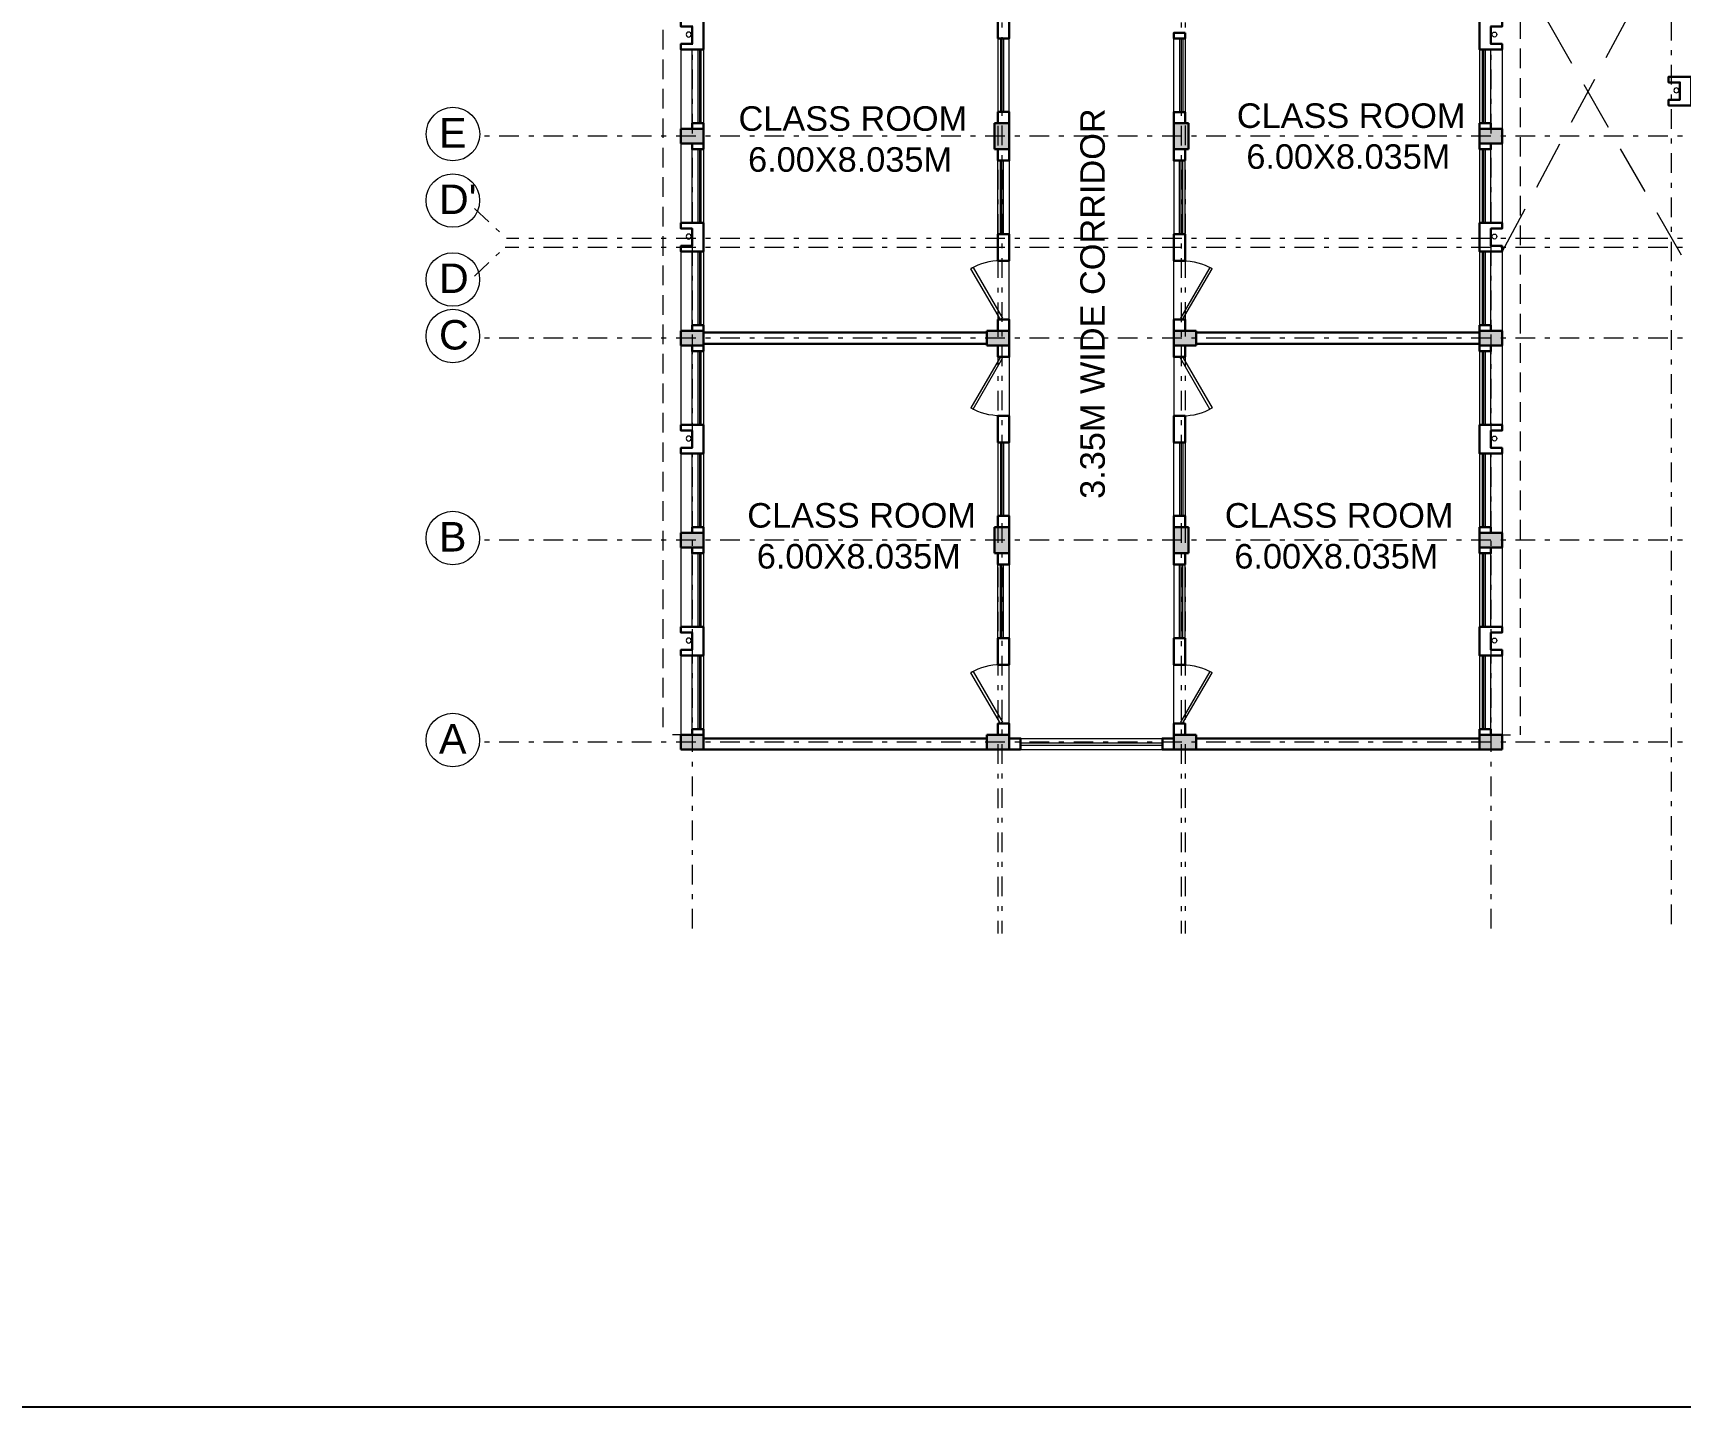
# Model space of a CAD drawing. Header units: millimetres. Extents: x 3614 to 12428, y -844 to 6844.
# Drawn here: x 5423.63 to 5457.18, y -352.73 to -324.74 of the extents above; entities that cross this region are included whole.
import ezdxf

# ---------------------------------------------------------------- set-up
doc = ezdxf.new("R2010")
doc.units = ezdxf.units.MM
doc.header["$LTSCALE"] = 40
doc.header["$MEASUREMENT"] = 0
for name, pattern in [('CENTER2', [1.125, 0.75, -0.125, 0.125, -0.125]), ('DASHDOT', [1, 0.5, -0.25, 0, -0.25]), ('DASHED', [0.75, 0.5, -0.25])]:
    doc.linetypes.add(name, pattern=pattern)
doc.layers.get('0').update_dxf_attribs({"linetype": 'CONTINUOUS', "lineweight": 20})
for name, color, linetype, lineweight in [('Beam', 254, 'CONTINUOUS', 25), ('CLL LEV.', 15, 'CONTINUOUS', 18), ('Column', 252, 'CONTINUOUS', 30), ('Column Hatch', 253, 'CONTINUOUS', 13), ('Door', 54, 'CONTINUOUS', 18), ('Fixture', 44, 'CONTINUOUS', 15), ('GRID', 134, 'DASHDOT', 13), ('GRID TEXT', 134, 'CENTER2', 13), ('Hidden', 30, 'DASHED', 18), ('TEXT', 7, 'CONTINUOUS', 20), ('Ventilator', 6, 'DASHED', 18), ('Wall', 7, 'CONTINUOUS', 30), ('Window', 150, 'CONTINUOUS', 15), ('Window-Wall', 7, 'CONTINUOUS', 18)]:
    doc.layers.add(name, color=color, linetype=linetype, lineweight=lineweight)
doc.styles.add('Tabrej.', font='GOTHIC.TTF', dxfattribs={"height": 1})

# ---------------------------------------------------------------- blocks, each defined once
blk = doc.blocks.new('COLM 530')
at = {"layer": 'Column Hatch'}
h = blk.add_hatch(color=0, dxfattribs=at)
h.dxf.hatch_style = 1
h.paths.add_polyline_path([(5443.518, -633.795), (5443.218, -633.795), (5443.218, -634.325), (5443.518, -634.325)])
at = {"layer": 'Column'}
for p, q in [((5443.518, -633.795), (5443.218, -633.795)), ((5443.218, -633.795), (5443.218, -634.325)), ((5443.518, -634.325), (5443.518, -633.795)), ((5443.218, -634.325), (5443.518, -634.325))]:
    blk.add_line(p, q, dxfattribs=at)
blk = doc.blocks.new('COLUMN 546')
at = {"layer": 'Column Hatch'}
h = blk.add_hatch(color=0, dxfattribs=at)
h.dxf.hatch_style = 1
h.paths.add_polyline_path([(0, 0), (0.3, 0), (0.3, 0.46), (0, 0.46)])
at = {"layer": 'Column'}
for p, q in [((0.3, 0.46), (0, 0.46)), ((0, 0.46), (0, 0)), ((0.3, 0), (0.3, 0.46)), ((0, 0), (0.3, 0))]:
    blk.add_line(p, q, dxfattribs=at)
blk = doc.blocks.new('VENT 2')
at = {"layer": 'Ventilator', "linetype": 'Continuous', "ltscale": 0.02}
for p, q in [((0, 0.182), (1.5, 0.182)), ((0, 0.152), (1.5, 0.152))]:
    blk.add_line(p, q, dxfattribs=at)
at = {"layer": 'Window-Wall'}
for p, q in [((0, 0.23), (1.5, 0.23)), ((0, 0), (0, 0.23)), ((0, 0.115), (1.5, 0.115)), ((1.5, 0), (0, 0)), ((1.5, 0.23), (1.5, 0))]:
    blk.add_line(p, q, dxfattribs=at)
blk = doc.blocks.new('*U18')
for p, q in [((0, 0), (0, -6)), ((40, 0), (40, -6))]:
    blk.add_line(p, q)
blk.add_lwpolyline([(0, 0), (34.6, 20), (35.5, 18.5), (0.9, -1.5)], close=True)
blk.add_arc((0, 0), 40, 0, 30)
blk = doc.blocks.new('DOOR1')
at = {"layer": 'Door'}
blk.add_line((0, 0), (1.2, 0), dxfattribs=at)
at = {"layer": 'Door', "xscale": 0.0300000000000013, "yscale": 0.0300000000000013, "zscale": 0.0300000000000013}
blk.add_blockref('*U18', (0, 0.18), dxfattribs=at)
blk = doc.blocks.new('class 1')
at = {"layer": 'Wall'}
for points in [[(0.23, -0.035), (0, -0.035), (0, -0.265), (0.23, -0.265), (0.23, -0.035)], [(0.23, -1.465), (0, -1.465), (0, -2.005), (0.23, -2.005), (0.23, -1.465)], [(0.23, -3.505), (0, -3.505), (0, -3.735), (0.23, -3.735), (0.23, -3.505)]]:
    blk.add_lwpolyline(points, dxfattribs=at)
at = {"layer": 'Wall', "rotation": 270}
for name, p in [('DOOR1', (0, -0.265)), ('VENT 2', (0, -2.005))]:
    blk.add_blockref(name, p, dxfattribs=at)
blk = doc.blocks.new('WINDOW 1')
at = {"layer": 'CLL LEV.'}
for p, q in [((-0.115, -0.23), (-0.115, -0.46)), ((1.615, -0.23), (1.615, -0.46)), ((-0.115, -0.46), (1.615, -0.46))]:
    blk.add_line(p, q, dxfattribs=at)
at = {"layer": 'Window'}
for p, q in [((0, -0.051), (1.5, -0.051)), ((0, -0.081), (1.5, -0.081))]:
    blk.add_line(p, q, dxfattribs=at)
at = {"layer": 'Window-Wall'}
for p, q in [((0, 0), (1.5, 0)), ((0, -0.23), (0, 0)), ((1.5, 0), (1.5, -0.23)), ((0, -0.115), (1.5, -0.115)), ((1.5, -0.23), (0, -0.23))]:
    blk.add_line(p, q, dxfattribs=at)
blk = doc.blocks.new('SHAFT2')
at = {"layer": 'Fixture'}
blk.add_circle((0.302, 0.307), 0.05, dxfattribs=at)
at = {"layer": 'Wall'}
blk.add_lwpolyline([(0, 0.585), (0.46, 0.585), (0.46, 0.47), (0.23, 0.47), (0.23, 0.115), (0.46, 0.115), (0.46, 0), (0, 0), (0, 0.585)], dxfattribs=at)
blk = doc.blocks.new('NEW BILDING')
at = {"layer": 'Hidden', "ltscale": 0.02}
for p, q in [((5453.9278, -294.4311), (5453.9278, -310.8111)), ((5436.4578, -295.2511), (5436.4578, -310.8111)), ((5437.0578, -310.8111), (5436.4578, -310.8111)), ((5453.3278, -310.8111), (5453.9278, -310.8111))]:
    blk.add_line(p, q, dxfattribs=at)
at = {"layer": 'Wall'}
for p, q in [((5443.0578, -302.6161), (5437.2878, -302.6161)), ((5447.3278, -302.6161), (5453.0978, -302.6161)), ((5443.0578, -302.8461), (5437.2878, -302.8461)), ((5447.3278, -302.8461), (5453.0978, -302.8461)), ((5443.0578, -310.8811), (5437.2878, -310.8811)), ((5447.3278, -310.8811), (5453.0978, -310.8811)), ((5443.0578, -311.1111), (5437.2878, -311.1111)), ((5447.3278, -311.1111), (5453.0978, -311.1111))]:
    blk.add_line(p, q, dxfattribs=at)
for points in [[(5447.0978, -296.5111), (5446.8678, -296.5111), (5446.8678, -296.6219), (5447.0978, -296.6219), (5447.0978, -296.5111)], [(5447.0978, -298.1219), (5446.8678, -298.1219), (5446.8678, -298.3519), (5447.0978, -298.3519), (5447.0978, -298.1219)], [(5437.0578, -298.4661), (5437.0578, -298.3511), (5437.2878, -298.3511), (5437.2878, -298.4661), (5437.0578, -298.4661)], [(5453.3278, -298.4661), (5453.3278, -298.3511), (5453.0978, -298.3511), (5453.0978, -298.4661), (5453.3278, -298.4661)], [(5437.0578, -298.7661), (5437.0578, -298.8811), (5437.2878, -298.8811), (5437.2878, -298.7661), (5437.0578, -298.7661)], [(5437.0578, -298.8811), (5437.0578, -298.7661), (5437.2878, -298.7661), (5437.2878, -298.8811), (5437.0578, -298.8811)], [(5453.3278, -298.7661), (5453.3278, -298.8811), (5453.0978, -298.8811), (5453.0978, -298.7661), (5453.3278, -298.7661)], [(5453.3278, -298.8811), (5453.3278, -298.7661), (5453.0978, -298.7661), (5453.0978, -298.8811), (5453.3278, -298.8811)], [(5437.0578, -302.5811), (5437.0578, -302.4661), (5437.2878, -302.4661), (5437.2878, -302.5811), (5437.0578, -302.5811)], [(5453.3278, -302.5811), (5453.3278, -302.4661), (5453.0978, -302.4661), (5453.0978, -302.5811), (5453.3278, -302.5811)], [(5437.0578, -302.8811), (5437.0578, -302.9961), (5437.2878, -302.9961), (5437.2878, -302.8811), (5437.0578, -302.8811)], [(5437.0578, -302.9961), (5437.0578, -302.8811), (5437.2878, -302.8811), (5437.2878, -302.9961), (5437.0578, -302.9961)], [(5443.2878, -302.8811), (5443.5178, -302.8811), (5443.5178, -303.1111), (5443.2878, -303.1111), (5443.2878, -302.8811)], [(5447.0978, -302.8811), (5446.8678, -302.8811), (5446.8678, -303.1111), (5447.0978, -303.1111), (5447.0978, -302.8811)], [(5453.3278, -302.8811), (5453.3278, -302.9961), (5453.0978, -302.9961), (5453.0978, -302.8811), (5453.3278, -302.8811)], [(5453.3278, -302.9961), (5453.3278, -302.8811), (5453.0978, -302.8811), (5453.0978, -302.9961), (5453.3278, -302.9961)], [(5443.2878, -304.3111), (5443.5178, -304.3111), (5443.5178, -304.8511), (5443.2878, -304.8511), (5443.2878, -304.3111)], [(5447.0978, -304.3111), (5446.8678, -304.3111), (5446.8678, -304.8511), (5447.0978, -304.8511), (5447.0978, -304.3111)], [(5437.0578, -306.6961), (5437.0578, -306.5811), (5437.2878, -306.5811), (5437.2878, -306.6961), (5437.0578, -306.6961)], [(5443.2878, -306.3511), (5443.5178, -306.3511), (5443.5178, -306.5811), (5443.2878, -306.5811), (5443.2878, -306.3511)], [(5447.0978, -306.3511), (5446.8678, -306.3511), (5446.8678, -306.5811), (5447.0978, -306.5811), (5447.0978, -306.3511)], [(5453.3278, -306.6961), (5453.3278, -306.5811), (5453.0978, -306.5811), (5453.0978, -306.6961), (5453.3278, -306.6961)], [(5437.0578, -306.9961), (5437.0578, -307.1111), (5437.2878, -307.1111), (5437.2878, -306.9961), (5437.0578, -306.9961)], [(5437.0578, -307.1111), (5437.0578, -306.9961), (5437.2878, -306.9961), (5437.2878, -307.1111), (5437.0578, -307.1111)], [(5453.3278, -306.9961), (5453.3278, -307.1111), (5453.0978, -307.1111), (5453.0978, -306.9961), (5453.3278, -306.9961)], [(5453.3278, -307.1111), (5453.3278, -306.9961), (5453.0978, -306.9961), (5453.0978, -307.1111), (5453.3278, -307.1111)], [(5443.2878, -307.3403), (5443.5178, -307.3403), (5443.5178, -307.1103), (5443.2878, -307.1103), (5443.2878, -307.3403)], [(5447.0978, -307.3411), (5446.8678, -307.3411), (5446.8678, -307.1111), (5447.0978, -307.1111), (5447.0978, -307.3411)], [(5443.2878, -309.3811), (5443.5178, -309.3811), (5443.5178, -308.8403), (5443.2878, -308.8403), (5443.2878, -309.3811)], [(5447.0978, -309.3811), (5446.8678, -309.3811), (5446.8678, -308.8411), (5447.0978, -308.8411), (5447.0978, -309.3811)], [(5437.0578, -310.8111), (5437.0578, -310.6961), (5437.2878, -310.6961), (5437.2878, -310.8111), (5437.0578, -310.8111)], [(5443.2878, -310.8111), (5443.5178, -310.8111), (5443.5178, -310.5811), (5443.2878, -310.5811), (5443.2878, -310.8111)], [(5447.0978, -310.8111), (5446.8678, -310.8111), (5446.8678, -310.5811), (5447.0978, -310.5811), (5447.0978, -310.8111)], [(5453.3278, -310.8111), (5453.3278, -310.6961), (5453.0978, -310.6961), (5453.0978, -310.8111), (5453.3278, -310.8111)], [(5443.7478, -311.1111), (5443.7478, -310.8811), (5443.5178, -310.8811), (5443.5178, -311.1111), (5443.7478, -311.1111)], [(5446.8678, -311.1111), (5446.8678, -310.8811), (5446.6378, -310.8811), (5446.6378, -311.1111), (5446.8678, -311.1111)]]:
    blk.add_lwpolyline(points, dxfattribs=at)
at = {"layer": 'Window', "linetype": 'ByBlock', "ltscale": 0.05}
for p, q in [((5443.7478, -310.9711), (5446.6378, -310.9711)), ((5443.7478, -311.0211), (5446.6378, -311.0211))]:
    blk.add_line(p, q, dxfattribs=at)
at = {"layer": 'Window-Wall', "linetype": 'DASHED', "ltscale": 0.05}
for p, q in [((5457.2128, -301.0411), (5453.5578, -294.6511)), ((5456.8508, -294.8111), (5453.5578, -300.9661))]:
    blk.add_line(p, q, dxfattribs=at)
at = {"layer": 'Window-Wall', "linetype": 'ByBlock', "ltscale": 0.05}
for p, q in [((5443.7478, -310.8811), (5446.6378, -310.8811)), ((5443.7478, -311.1111), (5446.6378, -311.1111))]:
    blk.add_line(p, q, dxfattribs=at)
at = {"linetype": 'ByBlock', "xscale": -1}
blk.add_blockref('class 1', (5443.5178, -294.6161), dxfattribs=at)
at = {"linetype": 'ByBlock', "extrusion": (0, 0, -1), "zscale": -1}
for p in [(-5437.2878, -296.8511), (-5457.4078, -297.9886), (-5437.2878, -300.9661), (-5437.2878, -305.0811), (-5437.2878, -309.1961)]:
    blk.add_blockref('SHAFT2', p, dxfattribs=at)
at = {"linetype": 'ByBlock'}
for p in [(5453.0978, -296.8511), (5453.0978, -300.9661), (5453.0978, -305.0811), (5453.0978, -309.1961)]:
    blk.add_blockref('SHAFT2', p, dxfattribs=at)
at = {"color": 7, "extrusion": (0, 0, -1), "xscale": -1, "zscale": -1, "rotation": 270}
for p in [(-5437.2878, -298.7661), (-5437.2878, -302.8811), (-5443.5178, -302.8811), (-5437.2878, -306.9961), (-5437.2878, -311.1111), (-5443.5178, -311.1111)]:
    blk.add_blockref('COLUMN 546', p, dxfattribs=at)
for p in [(0, 335.4429), (3.65, 335.4429), (0, 327.2137), (3.65, 327.2137)]:
    blk.add_blockref('COLM 530', p)
at = {"color": 7, "extrusion": (0, 0, -1), "zscale": -1, "rotation": 90.00000000000004}
for p in [(-5453.0978, -298.7661), (-5446.8678, -302.8811), (-5453.0978, -302.8811), (-5453.0978, -306.9961), (-5446.8678, -311.1111), (-5453.0978, -311.1111)]:
    blk.add_blockref('COLUMN 546', p, dxfattribs=at)
at = {"linetype": 'ByBlock', "rotation": 180}
blk.add_blockref('class 1', (5443.5178, -302.6161), dxfattribs=at)
at = {"linetype": 'ByBlock', "xscale": -1, "rotation": 180}
blk.add_blockref('class 1', (5446.8678, -302.6161), dxfattribs=at)
at = {"layer": 'CLL LEV.', "rotation": 270}
for p in [(5437.2878, -296.8511), (5437.2878, -298.8811), (5437.2878, -300.9661), (5437.2878, -302.9961), (5437.2878, -305.0811), (5437.2878, -307.1111), (5437.2878, -309.1961)]:
    blk.add_blockref('WINDOW 1', p, dxfattribs=at)
at = {"layer": 'CLL LEV.', "extrusion": (0, 0, -1), "zscale": -1, "rotation": 270}
for p in [(-5453.0978, -296.8511), (-5453.0978, -298.8811), (-5453.0978, -300.9661), (-5453.0978, -302.9961), (-5453.0978, -305.0811), (-5453.0978, -307.1111), (-5453.0978, -309.1961)]:
    blk.add_blockref('WINDOW 1', p, dxfattribs=at)
at = {"layer": 'Wall'}
for name, p, rotation in [('VENT 2', (5446.8678, -296.6219), 270), ('DOOR1', (5446.8678, -303.1111), 270), ('VENT 2', (5446.8678, -304.8511), 270), ('VENT 2', (5443.5178, -308.8403), 89.99999999999999), ('DOOR1', (5443.5178, -310.5811), 89.99999999999999)]:
    blk.add_blockref(name, p, dxfattribs=dict(at, rotation=rotation))
at = {"layer": 'Wall', "extrusion": (0, 0, -1), "zscale": -1}
for name, p, rotation in [('DOOR1', (-5443.5178, -303.1111), 270), ('VENT 2', (-5443.5178, -304.8511), 270), ('VENT 2', (-5446.8678, -308.8411), 90), ('DOOR1', (-5446.8678, -310.5811), 90)]:
    blk.add_blockref(name, p, dxfattribs=dict(at, rotation=rotation))
at = {"layer": 'TEXT', "char_height": 0.5, "attachment_point": 1, "style": 'Tabrej.'}
for insert in [(5448.1528, -297.9458), (5438.0025, -298.005), (5438.1803, -306.0885), (5447.9086, -306.0885)]:
    blk.add_mtext_dynamic_manual_height_columns('{\\fArial|b0|i0|c0|p34;CLASS ROOM\\P 6.00X8.035M}', width=19.989683, gutter_width=5, heights=[0], dxfattribs=dict(at, insert=insert))
at = {"layer": 'TEXT', "insert": (5444.964, -306.0022), "char_height": 0.5, "attachment_point": 1, "rotation": 90, "style": 'Tabrej.'}
blk.add_mtext_dynamic_manual_height_columns('{\\fArial|b0|i0|c0|p34;3.35M WIDE CORRIDOR}', width=19.989683, gutter_width=5, heights=[0], dxfattribs=at)
blk = doc.blocks.new('GRID TY6')
at = {"layer": 'GRID', "lineweight": 18, "ltscale": 0.02}
for p, q in [((5437.0578, -290.0307), (5437.0578, -340.9309)), ((5453.3278, -290.0307), (5453.3278, -340.9309)), ((5443.2878, -290.2754), (5443.2878, -340.9309)), ((5443.3678, -290.2724), (5443.3678, -340.9309)), ((5447.0178, -290.2754), (5447.0178, -340.9309)), ((5447.0978, -290.2724), (5447.0978, -340.9309)), ((5457.0008, -291.7377), (5457.0008, -340.9309)), ((5508.2295, -324.6906), (5432.7255, -324.6906)), ((5432.624, -326.1613), (5433.2737, -326.7706)), ((5508.2295, -326.7706), (5433.2737, -326.7706)), ((5432.624, -327.5384), (5433.2454, -326.9556)), ((5508.2295, -326.9556), (5433.2454, -326.9556)), ((5508.2295, -328.8056), (5432.7255, -328.8056)), ((5508.2295, -332.9206), (5432.7255, -332.9206)), ((5508.2295, -337.0356), (5432.7255, -337.0356))]:
    blk.add_line(p, q, dxfattribs=at)
at = {"layer": 'GRID TEXT', "linetype": 'ByBlock', "lineweight": 20, "ltscale": 0.05}
for centre in [(5432.1845, -324.6456), (5432.1826, -326.0005), (5432.1826, -327.6087), (5432.1826, -328.7606), (5432.1826, -332.8756), (5432.1826, -336.9906)]:
    blk.add_circle(centre, 0.5447, dxfattribs=at)
at = {"layer": 'GRID TEXT', "lineweight": 18, "ltscale": 0.05, "char_height": 0.6, "attachment_point": 1, "style": 'Tabrej.'}
for s, insert in [('{\\fArial|b0|i0|c0|p34;E}', (5431.9025, -324.3194)), ("{\\fArial|b0|i0|c0|p34;D'}", (5431.9006, -325.6743)), ('{\\fArial|b0|i0|c0|p34;D}', (5431.9006, -327.2825)), ('{\\fArial|b0|i0|c0|p34;C}', (5431.9006, -328.4344)), ('{\\fArial|b0|i0|c0|p34;B}', (5431.9006, -332.5494)), ('{\\fArial|b0|i0|c0|p34;A}', (5431.9006, -336.6644))]:
    blk.add_mtext_dynamic_manual_height_columns(s, width=2.477927, gutter_width=5, heights=[0], dxfattribs=dict(at, insert=insert))

msp = doc.modelspace()

# ---------------------------------------------------------------- linework, layer by layer
at = {"layer": 'Beam', "ltscale": 0.05}
msp.add_lwpolyline([(5375.2505, -262.6934), (6008.3008, -262.6934), (6008.3008, -352.7314), (5375.2505, -352.7314)], close=True, dxfattribs=at)

# ---------------------------------------------------------------- block references
msp.add_blockref('GRID TY6', (0, -2.1535))
at = {"layer": 'Window-Wall'}
msp.add_blockref('NEW BILDING', (0, -28.228), dxfattribs=at)

doc.saveas('drawing.dxf')
